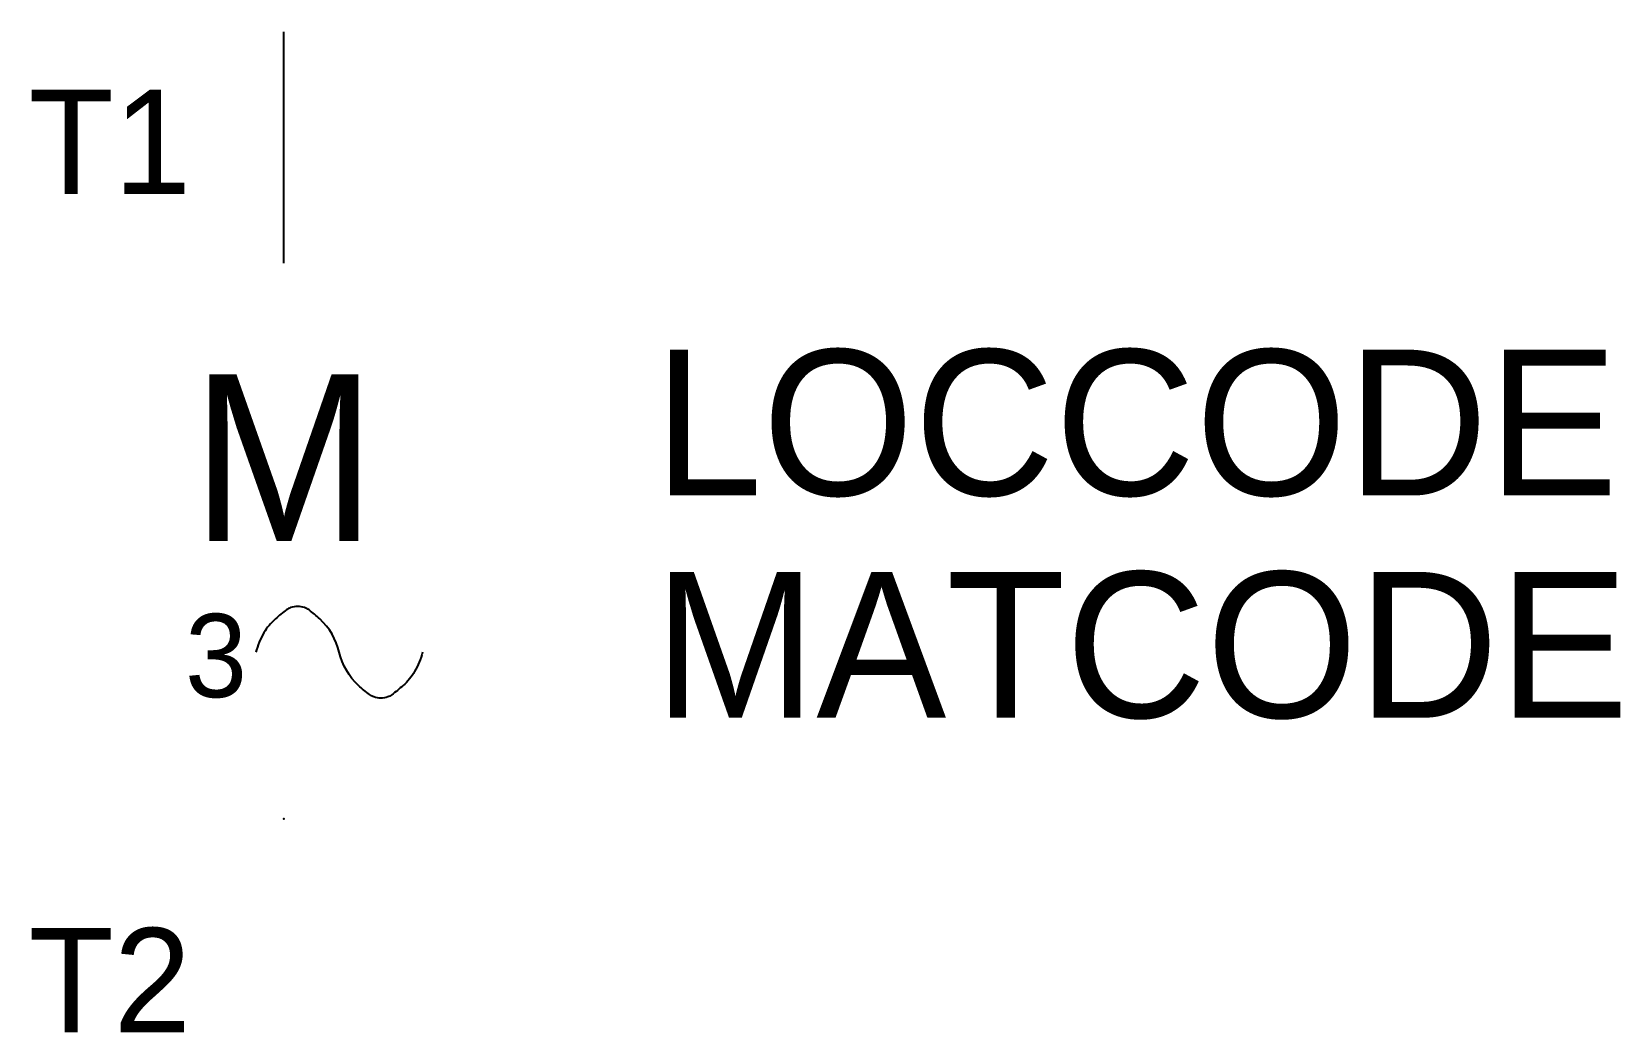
# Model space of a CAD drawing. Extents: x -5.4 to 28.9, y -10.6 to 11.
import ezdxf
from ezdxf.enums import TextEntityAlignment as Align

# ---------------------------------------------------------------- set-up
doc = ezdxf.new("R2010")
doc.units = 0
doc.layers.get('0').update_dxf_attribs({"linetype": 'CONTINUOUS'})
doc.layers.add('C', color=6, linetype='CONTINUOUS')
doc.layers.add('T2', color=1, linetype='CONTINUOUS')

msp = doc.modelspace()

# ---------------------------------------------------------------- linework, layer by layer
at = {"color": 0}
msp.add_line((0, 6), (0, 11), dxfattribs=at)
msp.add_lwpolyline([(3, -2.4, -0.067678), (2.827, -2.817, -0.07813), (2.58, -3.12, -0.022658), (2.334, -3.321, -0.075785), (2.25, -3.366, -0.084616), (2.1, -3.391, -0.084616), (1.95, -3.366, -0.075785), (1.854, -3.315, -0.027029), (1.62, -3.12, -0.148278), (1.2, -2.4, 0.150227), (0.78, -1.68, 0.027406), (0.547, -1.488, 0.0758), (0.45, -1.437, 0.083262), (0.3, -1.412, 0.083262), (0.15, -1.437, 0.0758), (0.066, -1.481, 0.022751), (-0.18, -1.68, 0.079374), (-0.428, -1.983, 0.06867), (-0.6, -2.4, 0.06867)], format="xyb", dxfattribs=at)
at = {"layer": 'C', "color": 0, "linetype": 'CONTINUOUS'}
msp.add_point((0, -6), dxfattribs=at)

# ---------------------------------------------------------------- texts
at = {"color": 0}
msp.add_text('M', height=3.6, dxfattribs=at).set_placement((0, 0), align=Align.CENTER)
msp.add_text('3', height=1.8, dxfattribs=at).set_placement((-1.462, -2.471), align=Align.MIDDLE)
at = {"color": 0, "linetype": 'CONTINUOUS'}
for tag, p in [('LOCCODE', (8, 0.985)), ('MATCODE', (8, -3.815))]:
    msp.add_attdef(tag, p, '', height=3.15, dxfattribs=at)
at = {"layer": 'T2', "color": 0, "linetype": 'CONTINUOUS'}
for tag, p in [('T1', (-2, 7.499)), ('T2', (-2, -10.607))]:
    msp.add_attdef(tag, text='', height=2.25, dxfattribs=at).set_placement(p, align=Align.RIGHT)

doc.saveas('drawing.dxf')
